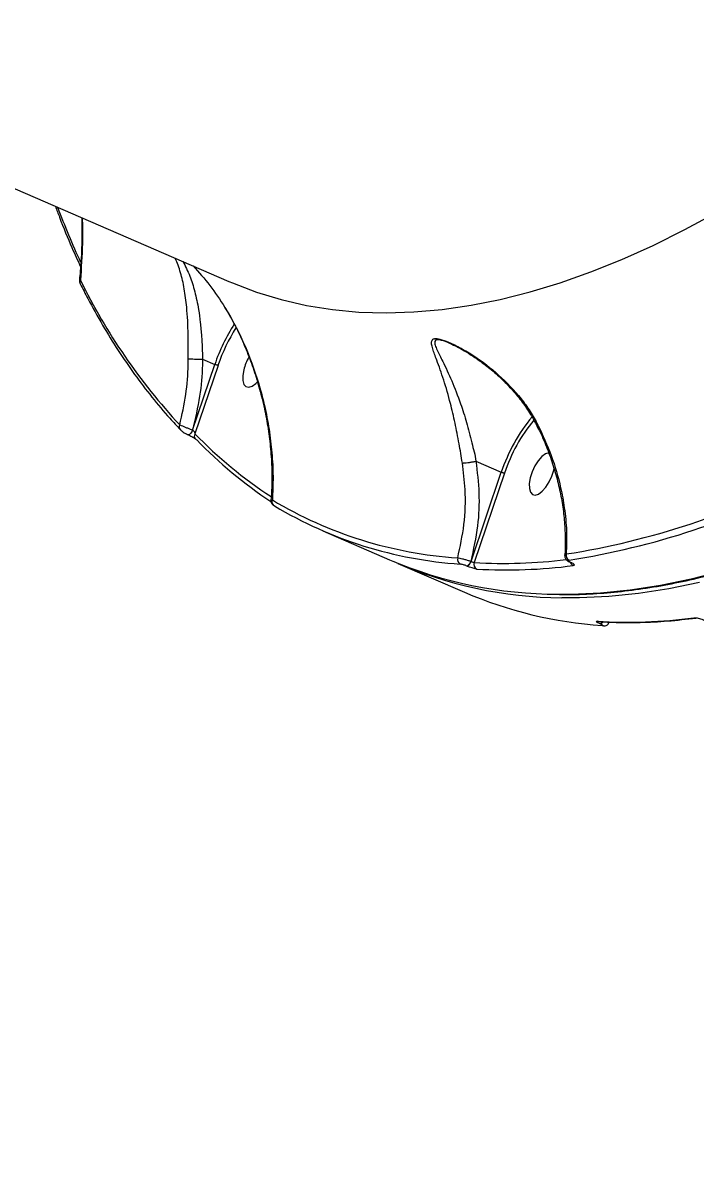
# Model space of a CAD drawing. Header units: millimetres. Extents: x -6523 to 7556, y -5559 to 6101.
# Drawn here: x 2040.8 to 2174.4, y -2533.6 to -2304.3 of the extents above; entities that cross this region are included whole.
import ezdxf

# ---------------------------------------------------------------- set-up
doc = ezdxf.new("R2010")
doc.units = ezdxf.units.MM
for name, color, linetype in [('DIKOM_ОБЪЕКТ', 7, 'Continuous'), ('DIKOM_РАЗМЕР_ЗОНА', 7, 'Continuous'), ('DIKOM_РАЗМЕР_ОБЪЕКТА', 7, 'Continuous')]:
    doc.layers.add(name, color=color, linetype=linetype)
doc.styles.add('style1', font='arial.ttf', dxfattribs={"width": 0.8})
doc.dimstyles.new('1-50', dxfattribs={"dimtxt": 300, "dimasz": 200, "dimexe": 100, "dimexo": 0, "dimgap": 100, "dimtad": 1, "dimtxsty": 'style1', "dimcen": 200, "dimclrd": 7, "dimclre": 7, "dimclrt": 7, "dimadec": 1, "dimazin": 2, "dimtfac": 1, "dimtmove": 0, "dimatfit": 2, "dimfxl": 0, "dimlwd": 25, "dimlwe": 18, "dimarcsym": 0})

# ---------------------------------------------------------------- blocks, each defined once
blk = doc.blocks.new('*D10')
at = {"layer": 'Defpoints', "color": 0, "transparency": 16777216}
for p in [(-1823.23, 4314.24), (3842.01, -3170.82), (6537.88, -3170.82)]:
    blk.add_point(p, dxfattribs=at)
at = {"layer": 'DIKOM_РАЗМЕР_ОБЪЕКТА', "color": 7, "lineweight": 18, "transparency": 16777216}
for p, q in [((-1823.23, 4314.24), (6637.88, 4314.24)), ((3842.01, -3170.82), (6637.88, -3170.82))]:
    blk.add_line(p, q, dxfattribs=at)
at = {"layer": 'DIKOM_РАЗМЕР_ОБЪЕКТА', "color": 7, "lineweight": 25, "transparency": 16777216}
blk.add_line((6537.88, 3914.24), (6537.88, -2770.82), dxfattribs=at)
at = {"layer": 'DIKOM_РАЗМЕР_ОБЪЕКТА', "color": 7, "transparency": 16777216}
for points in [[(6471.22, 3914.24), (6604.55, 3914.24), (6537.88, 4314.24)], [(6471.22, -2770.82), (6604.55, -2770.82), (6537.88, -3170.82)]]:
    blk.add_solid(points, dxfattribs=at)
at = {"layer": 'DIKOM_РАЗМЕР_ОБЪЕКТА', "color": 7, "transparency": 16777216, "insert": (6304.71, 207.11), "char_height": 300, "attachment_point": 5, "rotation": 90, "style": 'style1'}
blk.add_mtext('7500', dxfattribs=at)
blk = doc.blocks.new('*D11')
at = {"layer": 'Defpoints', "color": 0, "transparency": 16777216}
for p in [(-5022.71, -299.32), (4115.33, -1753.09), (4115.33, -4391.39)]:
    blk.add_point(p, dxfattribs=at)
at = {"layer": 'DIKOM_РАЗМЕР_ОБЪЕКТА', "color": 7, "lineweight": 18, "transparency": 16777216}
for p, q in [((-5022.71, -299.32), (-5022.71, -4491.39)), ((4115.33, -1753.09), (4115.33, -4491.39))]:
    blk.add_line(p, q, dxfattribs=at)
at = {"layer": 'DIKOM_РАЗМЕР_ОБЪЕКТА', "color": 7, "lineweight": 25, "transparency": 16777216}
blk.add_line((-4622.71, -4391.39), (3715.33, -4391.39), dxfattribs=at)
at = {"layer": 'DIKOM_РАЗМЕР_ОБЪЕКТА', "color": 7, "transparency": 16777216}
for points in [[(-4622.71, -4324.73), (-4622.71, -4458.06), (-5022.71, -4391.39)], [(3715.33, -4324.73), (3715.33, -4458.06), (4115.33, -4391.39)]]:
    blk.add_solid(points, dxfattribs=at)
at = {"layer": 'DIKOM_РАЗМЕР_ОБЪЕКТА', "color": 7, "transparency": 16777216, "insert": (-175.12, -4158.22), "char_height": 300, "attachment_point": 5, "style": 'style1'}
blk.add_mtext('9150', dxfattribs=at)
blk = doc.blocks.new('*D12')
at = {"layer": 'Defpoints', "color": 0, "transparency": 16777216}
for p in [(-6522.71, -395.62), (6102.86, -1877.31), (6102.86, -5458.89)]:
    blk.add_point(p, dxfattribs=at)
at = {"layer": 'DIKOM_РАЗМЕР_ЗОНА', "color": 7, "lineweight": 18, "transparency": 16777216}
for p, q in [((-6522.71, -395.62), (-6522.71, -5558.89)), ((6102.86, -1877.31), (6102.86, -5558.89))]:
    blk.add_line(p, q, dxfattribs=at)
at = {"layer": 'DIKOM_РАЗМЕР_ЗОНА', "color": 7, "lineweight": 25, "transparency": 16777216}
blk.add_line((-6122.71, -5458.89), (5702.86, -5458.89), dxfattribs=at)
at = {"layer": 'DIKOM_РАЗМЕР_ЗОНА', "color": 7, "transparency": 16777216}
for points in [[(-6122.71, -5392.23), (-6122.71, -5525.56), (-6522.71, -5458.89)], [(5702.86, -5392.23), (5702.86, -5525.56), (6102.86, -5458.89)]]:
    blk.add_solid(points, dxfattribs=at)
at = {"layer": 'DIKOM_РАЗМЕР_ЗОНА', "color": 7, "transparency": 16777216, "insert": (78.38, -5225.72), "char_height": 300, "attachment_point": 5, "style": 'style1'}
blk.add_mtext('12600', dxfattribs=at)
blk = doc.blocks.new('*D13')
at = {"layer": 'Defpoints', "color": 0, "transparency": 16777216}
for p in [(-2358.18, 6101.03), (4341.71, -4605.15), (7455.88, -4605.15)]:
    blk.add_point(p, dxfattribs=at)
at = {"layer": 'DIKOM_РАЗМЕР_ЗОНА', "color": 7, "lineweight": 18, "transparency": 16777216}
for p, q in [((-2358.18, 6101.03), (7555.88, 6101.03)), ((4341.71, -4605.15), (7555.88, -4605.15))]:
    blk.add_line(p, q, dxfattribs=at)
at = {"layer": 'DIKOM_РАЗМЕР_ЗОНА', "color": 7, "lineweight": 25, "transparency": 16777216}
blk.add_line((7455.88, 5701.03), (7455.88, -4205.15), dxfattribs=at)
at = {"layer": 'DIKOM_РАЗМЕР_ЗОНА', "color": 7, "transparency": 16777216}
for points in [[(7389.22, 5701.03), (7522.55, 5701.03), (7455.88, 6101.03)], [(7389.22, -4205.15), (7522.55, -4205.15), (7455.88, -4605.15)]]:
    blk.add_solid(points, dxfattribs=at)
at = {"layer": 'DIKOM_РАЗМЕР_ЗОНА', "color": 7, "transparency": 16777216, "insert": (7222.71, 375.61), "char_height": 300, "attachment_point": 5, "rotation": 90, "style": 'style1'}
blk.add_mtext('10700', dxfattribs=at)

msp = doc.modelspace()

# ---------------------------------------------------------------- linework, layer by layer
at = {"layer": 'DIKOM_ОБЪЕКТ', "color": 7, "linetype": 'Continuous', "lineweight": 15}
for p, q in [((1812.751, -2239.087), (2081.643, -2355.538)), ((2076.378, -2370.946), (2076.385, -2370.947)), ((2076.385, -2370.947), (2078.824, -2372.004)), ((2074.427, -2385.032), (2078.824, -2372.004)), ((2079.47, -2372.184), (2074.891, -2385.751)), ((2074.4, -2385.021), (2074.427, -2385.032)), ((2073.534, -2385.939), (2073.561, -2385.951)), ((2130.676, -2391.219), (2135.723, -2393.404)), ((2129.709, -2411.099), (2135.723, -2393.404)), ((2136.368, -2393.586), (2130.342, -2411.319)), ((2100.288, -2405.024), (2113.542, -2410.764)), ((2115.193, -2411.479), (2128.447, -2417.219)), ((2128.911, -2412.03), (2128.865, -2412.01)), ((2129.664, -2411.08), (2129.709, -2411.099)), ((2149.364, -2411.24), (2149.43, -2411.268)), ((2149.479, -2411.254), (2149.545, -2411.282)), ((2155.043, -2423.04), (2155.043, -2423.04)), ((2155.366, -2423.487), (2155.321, -2423.467))]:
    msp.add_line(p, q, dxfattribs=at)
at = {"layer": 'DIKOM_ОБЪЕКТ', "color": 7, "linetype": 'Continuous', "lineweight": 15, "flags": 128}
for points in [[(2081.643, -2355.538), (2082.326, -2355.83), (2087.09, -2357.643), (2091.991, -2359.129), (2097.023, -2360.284), (2102.182, -2361.11), (2107.464, -2361.604), (2112.862, -2361.766), (2118.373, -2361.596), (2123.991, -2361.095), (2129.71, -2360.262), (2135.527, -2359.099), (2141.434, -2357.606), (2147.427, -2355.785), (2153.5, -2353.638), (2159.647, -2351.167), (2165.863, -2348.373), (2172.142, -2345.26), (2178.478, -2341.831)], [(2084.578, -2373.101), (2084.387, -2374.234), (2084.4, -2375.213), (2084.617, -2375.959), (2085.019, -2376.412), (2085.574, -2376.534), (2086.237, -2376.315), (2086.955, -2375.775), (2087.285, -2375.431)], [(2074.4, -2385.021), (2074.31, -2385.245), (2074.199, -2385.456), (2074.071, -2385.642), (2073.936, -2385.792), (2073.8, -2385.896), (2073.672, -2385.949), (2073.559, -2385.948), (2073.534, -2385.939)], [(2074.427, -2385.032), (2074.337, -2385.257), (2074.226, -2385.468), (2074.098, -2385.654), (2073.963, -2385.803), (2073.827, -2385.908), (2073.699, -2385.961), (2073.586, -2385.96), (2073.561, -2385.951)], [(2074.996, -2386.801), (2075.102, -2386.894), (2075.255, -2386.98)], [(2145.182, -2389.533), (2145.142, -2389.536), (2144.479, -2389.754), (2143.761, -2390.294), (2143.047, -2391.114), (2142.395, -2392.145), (2141.857, -2393.306), (2141.477, -2394.501)], [(2141.477, -2394.501), (2141.286, -2395.634), (2141.299, -2396.614), (2141.515, -2397.36), (2141.917, -2397.812), (2142.473, -2397.934), (2143.136, -2397.716), (2143.854, -2397.175), (2144.567, -2396.356), (2145.22, -2395.324), (2145.758, -2394.164), (2146.138, -2392.968), (2146.208, -2392.654)], [(2149.364, -2411.24), (2149.406, -2411.253), (2149.479, -2411.254)], [(2149.425, -2411.266), (2149.472, -2411.281), (2149.545, -2411.282)], [(2146.948, -2417.607), (2149.619, -2417.594), (2155.414, -2417.324), (2161.315, -2416.724), (2167.316, -2415.794), (2173.412, -2414.535), (2179.599, -2412.948)], [(2175.063, -2415.25), (2168.967, -2416.509), (2162.965, -2417.439), (2157.065, -2418.039), (2151.27, -2418.309), (2147.713, -2418.31)], [(2155.041, -2423.04), (2154.939, -2423.027), (2154.771, -2422.976)], [(2156.002, -2423.878), (2155.896, -2423.864), (2155.736, -2423.813)]]:
    msp.add_lwpolyline(points, dxfattribs=at)
at = {"layer": 'DIKOM_ОБЪЕКТ', "color": 7, "linetype": 'Continuous', "lineweight": 15}
for centre, radius, start, end in [((2204.492, -2281.624), 167.668, 200.66737, 204.72103), ((2052.848, -2355.698), 0.798, 149.50711, 205.29275), ((2158.688, -2303.242), 118.564, 206.04106, 222.92583), ((2113.411, -2383.814), 36.547, 147.22615, 161.14602), ((2113.086, -2383.674), 35.526, 147.74355, 161.13005), ((2094.306, -2375.535), 10.028, 150.13346, 165.95119), ((2167.622, -2403.933), 33.592, 140.15035, 161.73453), ((2072.642, -2384.386), 0.866, 152.78818, 222.28223), ((2167.353, -2403.82), 32.631, 140.43541, 161.72285), ((2075.649, -2386.206), 0.884, 149.01019, 222.39298), ((2138.318, -2324.339), 88.286, 224.07532, 236.82697), ((2138.912, -2325.336), 88.613, 224.07927, 236.46926), ((2124.618, -2255.888), 155.588, 278.87095, 297.53617), ((2125.13, -2256.775), 155.924, 278.87053, 297.53658), ((2091.1, -2399.261), 0.915, 155.90104, 243.94406), ((2132.533, -2328.324), 82.255, 239.07762, 266.18631), ((2133.06, -2329.364), 82.436, 239.07717, 266.18606), ((2128.032, -2410.707), 1.018, 162.2466, 243.46869), ((2149.649, -2409.876), 1.07, 165.89477, 243.63279), ((2147.157, -2331.632), 85.976, 246.9848, 269.86045), ((2148.558, -2333.521), 84.793, 246.22192, 269.42902), ((2128.462, -2410.856), 1.223, 289.27755, 349.44493), ((2128.508, -2410.876), 1.222, 289.26824, 349.47115), ((2131.3, -2411.692), 1.028, 158.72221, 243.28473), ((2136.234, -2309.559), 101.931, 266.6859, 276.95505), ((2136.746, -2310.243), 102.538, 266.69647, 277.43368), ((2150.429, -2411.019), 0.992, 196.62578, 245.16922), ((2161.479, -2340.287), 83.724, 246.76297, 266.06664), ((2160.681, -2320.626), 102.52, 266.69553, 277.43463), ((2155.202, -2422.757), 0.72, 279.45767, 332.70609), ((2155.245, -2422.767), 0.73, 279.58488, 333.75189), ((2174.26, -2421.577), 0.774, 246.11427, 277.39403)]:
    msp.add_arc(centre, radius, start, end, dxfattribs=at)
for points, knots in [([(2147.266, -2417.647), (2147.684, -2417.659), (2149.891, -2417.721), (2153.985, -2417.54), (2159.549, -2417.094), (2165.214, -2416.328), (2170.962, -2415.273), (2176.795, -2413.922), (2182.704, -2412.278), (2188.688, -2410.343), (2194.739, -2408.116), (2200.855, -2405.601), (2207.031, -2402.799), (2213.261, -2399.712), (2219.54, -2396.343), (2225.865, -2392.695), (2232.23, -2388.77), (2238.63, -2384.571), (2245.061, -2380.102), (2251.519, -2375.367), (2257.996, -2370.367), (2264.491, -2365.109), (2270.996, -2359.595), (2277.509, -2353.83), (2284.023, -2347.818), (2290.533, -2341.563), (2297.036, -2335.071), (2303.526, -2328.346), (2309.999, -2321.394), (2316.448, -2314.22), (2322.871, -2306.828), (2329.262, -2299.225), (2335.616, -2291.416), (2341.928, -2283.407), (2348.194, -2275.205), (2354.408, -2266.815), (2360.568, -2258.244), (2366.667, -2249.497), (2372.702, -2240.583), (2378.667, -2231.506), (2384.558, -2222.275), (2390.371, -2212.896), (2396.102, -2203.377), (2401.746, -2193.723), (2407.299, -2183.944), (2412.755, -2174.044), (2417.523, -2165.148), (2420.445, -2159.53), (2421.614, -2157.283)], [0, 0, 0, 0, 0.0051791, 0.0273898, 0.0496128, 0.0718475, 0.0940928, 0.1163475, 0.1386106, 0.1608802, 0.1831555, 0.2054352, 0.2277183, 0.2500035, 0.2722901, 0.2945778, 0.316866, 0.3391541, 0.3614416, 0.3837287, 0.4060147, 0.4282999, 0.450584, 0.4728672, 0.4951491, 0.5174301, 0.5397103, 0.5619889, 0.5842667, 0.6065434, 0.6288197, 0.6510947, 0.6733692, 0.6956427, 0.7179154, 0.7401874, 0.7624588, 0.7847298, 0.8070002, 0.8292701, 0.8515396, 0.8738085, 0.896077, 0.9183452, 0.9406128, 0.9628808, 0.9851483, 1, 1, 1, 1]), ([(2047.2, -2340.622), (2047.465, -2341.354), (2048.488, -2344.182), (2050.142, -2348.19), (2051.6, -2351.359), (2052.177, -2352.612)], [0, 0, 0, 0, 0.1743495, 0.6735815, 1, 1, 1, 1]), ([(2052.411, -2342.879), (2052.423, -2344.658), (2052.448, -2348.238), (2052.268, -2352.34), (2052.017, -2354.629), (2051.957, -2355.187)], [0, 0, 0, 0, 0.4276905, 0.8607057, 1, 1, 1, 1]), ([(2052.49, -2342.913), (2052.512, -2343.338), (2052.601, -2345.054), (2052.546, -2349.205), (2052.314, -2352.873), (2052.161, -2355.293)], [0, 0, 0, 0, 0.1007899, 0.4067717, 1, 1, 1, 1]), ([(2073.568, -2370.919), (2073.574, -2369.312), (2073.583, -2366.704), (2073.465, -2363.285), (2073.24, -2360.164), (2072.8, -2356.92), (2072.064, -2353.588), (2071.359, -2351.842), (2070.987, -2350.924)], [0, 0, 0, 0, 0.1907455, 0.3095392, 0.4310645, 0.6102614, 0.7948641, 1, 1, 1, 1]), ([(2072.499, -2351.579), (2072.977, -2352.497), (2073.88, -2354.231), (2074.892, -2357.495), (2075.565, -2360.634), (2075.974, -2363.664), (2076.243, -2366.917), (2076.378, -2369.421), (2076.378, -2370.946), (2076.378, -2370.946)], [0, 0, 0, 0, 0.20663566, 0.39048769, 0.57405523, 0.69385033, 0.81355587, 0.99994167, 1, 1, 1, 1]), ([(2074.532, -2352.459), (2075.661, -2353.715), (2077.96, -2356.272), (2079.873, -2359.195), (2080.846, -2360.682)], [0, 0, 0, 0, 0.4911414, 1, 1, 1, 1]), ([(2051.951, -2355.187), (2051.944, -2355.269), (2051.928, -2355.492), (2052.004, -2355.778), (2052.098, -2355.959), (2052.138, -2356.034)], [0, 0, 0, 0, 0.2547513, 0.6933432, 1, 1, 1, 1]), ([(2051.96, -2355.187), (2051.969, -2355.197), (2051.982, -2355.21), (2052.116, -2355.272), (2052.161, -2355.293)], [0, 0, 0, 0, 0.6661689, 1, 1, 1, 1]), ([(2052.127, -2356.039), (2052.619, -2357.005), (2054.046, -2359.805), (2056.531, -2364.244), (2059.634, -2369.269), (2062.896, -2374.027), (2066.313, -2378.515), (2069.364, -2382.139), (2071.301, -2384.217), (2072.003, -2384.971)], [0, 0, 0, 0, 0.0864552, 0.2506158, 0.4147432, 0.5788124, 0.7428152, 0.9067425, 1, 1, 1, 1]), ([(2080.843, -2360.757), (2081.178, -2361.302), (2082.154, -2362.887), (2083.571, -2365.667), (2085.115, -2369.099), (2086.478, -2372.708), (2087.656, -2376.466), (2088.63, -2380.345), (2089.382, -2384.309), (2089.905, -2388.335), (2090.174, -2392.368), (2090.217, -2395.952), (2090.057, -2398.133), (2089.992, -2399.016)], [0, 0, 0, 0, 0.04581602, 0.13344988, 0.22395419, 0.31745643, 0.41391452, 0.51306101, 0.61440129, 0.71750015, 0.82291522, 0.92838234, 1, 1, 1, 1]), ([(2080.846, -2360.682), (2081.022, -2360.973), (2081.905, -2362.437), (2083.366, -2365.146), (2085.674, -2370.152), (2087.444, -2375.205), (2088.825, -2380.569), (2089.658, -2384.881), (2090.222, -2389.589), (2090.468, -2394.284), (2090.332, -2397.353), (2090.264, -2398.887)], [0, 0, 0, 0, 0.0242969, 0.1222497, 0.2202164, 0.4215172, 0.5118842, 0.6322331, 0.752591, 0.8762951, 1, 1, 1, 1]), ([(2127.985, -2391.569), (2127.775, -2390.29), (2127.325, -2387.543), (2126.547, -2383.547), (2125.538, -2379.246), (2124.293, -2374.985), (2123.019, -2371.442), (2122.177, -2369.192), (2121.85, -2367.92), (2121.863, -2367.2), (2122.224, -2366.923), (2122.762, -2366.85), (2123.607, -2366.953), (2125.416, -2367.598), (2127.751, -2368.752), (2131.17, -2370.817), (2135.341, -2374.009), (2138.99, -2377.858), (2141.491, -2381.298), (2142.493, -2383.122), (2142.997, -2384.039)], [0, 0, 0, 0, 0.0590579, 0.1267742, 0.1965312, 0.289999, 0.3861951, 0.4527715, 0.4864333, 0.5209088, 0.5489154, 0.5542531, 0.5800488, 0.6152127, 0.6617352, 0.7094972, 0.8061432, 0.9056077, 0.9525564, 1, 1, 1, 1]), ([(2125.583, -2367.865), (2125.563, -2367.855), (2124.949, -2367.551), (2123.963, -2367.23), (2123.164, -2367.106), (2122.697, -2367.179), (2122.437, -2367.466), (2122.563, -2368.181), (2123.118, -2369.458), (2124.248, -2371.681), (2125.887, -2375.155), (2127.499, -2379.29), (2128.836, -2383.47), (2129.762, -2387.333), (2130.531, -2389.961), (2130.67, -2391.217), (2130.67, -2391.218)], [0, 0, 0, 0, 0.001794, 0.0560558, 0.0946228, 0.1025864, 0.1449488, 0.1988331, 0.2531062, 0.3620319, 0.5192385, 0.6763338, 0.7900219, 0.9035393, 0.9999451, 1, 1, 1, 1]), ([(2125.583, -2367.865), (2125.695, -2367.912), (2126.212, -2368.13), (2127.282, -2368.673), (2128.9, -2369.589), (2130.906, -2370.876), (2133.213, -2372.586), (2135.647, -2374.696), (2137.907, -2377.005), (2139.881, -2379.43), (2141.517, -2381.796), (2142.392, -2383.436), (2142.806, -2384.214)], [0, 0, 0, 0, 0.0178574, 0.0820697, 0.157897, 0.2574184, 0.3822632, 0.5139893, 0.6524662, 0.776451, 0.8940045, 1, 1, 1, 1]), ([(2071.871, -2383.99), (2072.322, -2381.993), (2073.205, -2378.077), (2073.541, -2373.653), (2073.565, -2371.294), (2073.568, -2370.919)], [0, 0, 0, 0, 0.4665243, 0.9150096, 1, 1, 1, 1]), ([(2073.568, -2370.919), (2073.579, -2370.919), (2073.666, -2370.919), (2073.925, -2370.922), (2074.454, -2370.926), (2075.097, -2370.933), (2075.775, -2370.94), (2076.181, -2370.944), (2076.378, -2370.946)], [0, 0, 0, 0, 0.0259409, 0.2202796, 0.4179253, 0.6155254, 0.8131022, 1, 1, 1, 1]), ([(2076.385, -2370.947), (2076.379, -2371.336), (2076.34, -2373.792), (2075.95, -2378.561), (2074.935, -2382.79), (2074.4, -2385.021)], [0, 0, 0, 0, 0.0814783, 0.5156571, 1, 1, 1, 1]), ([(2079.47, -2372.184), (2079.463, -2372.184), (2079.445, -2372.184), (2079.39, -2372.178), (2079.288, -2372.159), (2079.135, -2372.118), (2078.971, -2372.064), (2078.873, -2372.024), (2078.824, -2372.004)], [0, 0, 0, 0, 0.0536195, 0.1414015, 0.3560921, 0.5708421, 0.7852929, 1, 1, 1, 1]), ([(2071.871, -2383.99), (2071.963, -2384.029), (2072.161, -2384.114), (2072.644, -2384.313), (2073.222, -2384.549), (2073.836, -2384.796), (2074.211, -2384.945), (2074.4, -2385.021)], [0, 0, 0, 0, 0.1847912, 0.3988308, 0.601244, 0.7990699, 1, 1, 1, 1]), ([(2072.005, -2384.965), (2072.041, -2385.004), (2072.2, -2385.174), (2072.515, -2385.392), (2072.992, -2385.679), (2073.349, -2385.862), (2073.528, -2385.935), (2073.572, -2385.953)], [0, 0, 0, 0, 0.0986134, 0.4321922, 0.6860119, 0.9232373, 1, 1, 1, 1]), ([(2074.427, -2385.032), (2074.462, -2385.051), (2074.508, -2385.074), (2074.596, -2385.145), (2074.694, -2385.249), (2074.796, -2385.414), (2074.866, -2385.588), (2074.883, -2385.698), (2074.891, -2385.751)], [0, 0, 0, 0, 0.1271126, 0.1626059, 0.3405465, 0.5454085, 0.7831305, 1, 1, 1, 1]), ([(2142.794, -2384.22), (2143.072, -2384.764), (2143.9, -2386.382), (2145.041, -2389.173), (2146.221, -2392.564), (2147.152, -2396.009), (2147.838, -2399.466), (2148.278, -2402.911), (2148.439, -2406.302), (2148.438, -2408.647), (2148.317, -2409.823), (2148.307, -2409.92)], [0, 0, 0, 0, 0.0658077, 0.1956663, 0.3265887, 0.4584, 0.5906625, 0.7226951, 0.8552602, 0.9880577, 1, 1, 1, 1]), ([(2142.845, -2384.194), (2142.836, -2384.191), (2142.813, -2384.182), (2142.889, -2384.117), (2142.969, -2384.059), (2142.997, -2384.039)], [0, 0, 0, 0, 0.2761063, 0.7508174, 1, 1, 1, 1]), ([(2142.997, -2384.039), (2143.929, -2386.045), (2145.818, -2390.108), (2147.409, -2395.674), (2148.33, -2400.684), (2148.76, -2405.108), (2148.661, -2408.106), (2148.611, -2409.615)], [0, 0, 0, 0, 0.2398778, 0.4858808, 0.6394255, 0.8185491, 1, 1, 1, 1]), ([(2073.563, -2385.953), (2073.572, -2385.956), (2073.671, -2385.997), (2073.919, -2386.117), (2074.277, -2386.309), (2074.628, -2386.523), (2074.867, -2386.691), (2074.984, -2386.789), (2074.993, -2386.799), (2074.996, -2386.802)], [0, 0, 0, 0, 0.01662039, 0.18808748, 0.37691926, 0.57943155, 0.78936045, 0.92577965, 1, 1, 1, 1]), ([(2127.062, -2410.397), (2127.542, -2408.203), (2128.514, -2403.756), (2128.717, -2397.361), (2128.206, -2393.318), (2127.985, -2391.569)], [0, 0, 0, 0, 0.3558552, 0.7214809, 1, 1, 1, 1]), ([(2127.985, -2391.569), (2128.004, -2391.569), (2128.078, -2391.57), (2128.3, -2391.563), (2128.738, -2391.527), (2129.37, -2391.447), (2130.052, -2391.34), (2130.464, -2391.259), (2130.67, -2391.218)], [0, 0, 0, 0, 0.03808439, 0.14918964, 0.36194498, 0.57464497, 0.78729653, 1, 1, 1, 1]), ([(2130.676, -2391.219), (2130.93, -2393.318), (2131.444, -2397.567), (2131.165, -2404.301), (2130.181, -2408.744), (2129.664, -2411.08)], [0, 0, 0, 0, 0.3165721, 0.6406597, 1, 1, 1, 1]), ([(2130.67, -2391.218), (2130.672, -2391.218), (2130.674, -2391.218), (2130.676, -2391.218), (2130.676, -2391.219)], [0, 0, 0, 0, 0.6367533, 1, 1, 1, 1]), ([(2136.368, -2393.586), (2136.359, -2393.586), (2136.341, -2393.585), (2136.286, -2393.579), (2136.187, -2393.56), (2136.033, -2393.519), (2135.87, -2393.464), (2135.772, -2393.424), (2135.723, -2393.404)], [0, 0, 0, 0, 0.0701278, 0.1412984, 0.3560905, 0.5705614, 0.7854559, 1, 1, 1, 1]), ([(2090.022, -2399.016), (2090.017, -2399.004), (2089.988, -2398.938), (2090.113, -2398.904), (2090.243, -2398.89), (2090.264, -2398.887)], [0, 0, 0, 0, 0.1623872, 0.8658361, 1, 1, 1, 1]), ([(2090.007, -2399.019), (2090.005, -2399.103), (2090, -2399.274), (2090.08, -2399.506), (2090.191, -2399.692), (2090.309, -2399.822), (2090.411, -2399.907), (2090.51, -2399.979), (2090.583, -2400.022), (2090.629, -2400.049)], [0, 0, 0, 0, 0.1668514, 0.3357088, 0.480716, 0.601772, 0.7016946, 0.8121685, 1, 1, 1, 1]), ([(2127.062, -2410.397), (2127.184, -2410.408), (2127.428, -2410.43), (2127.993, -2410.551), (2128.627, -2410.723), (2129.211, -2410.91), (2129.535, -2411.031), (2129.664, -2411.08)], [0, 0, 0, 0, 0.2142644, 0.4282803, 0.6427372, 0.8575799, 1, 1, 1, 1]), ([(2148.331, -2409.924), (2148.323, -2409.976), (2148.296, -2410.14), (2148.38, -2410.404), (2148.532, -2410.672), (2148.753, -2410.895), (2149.019, -2411.083), (2149.272, -2411.19), (2149.4, -2411.244)], [0, 0, 0, 0, 0.0795034, 0.2529029, 0.4102604, 0.5675473, 0.7812065, 1, 1, 1, 1]), ([(2148.343, -2409.923), (2148.34, -2409.88), (2148.332, -2409.754), (2148.501, -2409.67), (2148.611, -2409.615)], [0, 0, 0, 0, 0.3469016, 1, 1, 1, 1]), ([(2128.865, -2412.01), (2128.802, -2411.983), (2128.641, -2411.916), (2128.352, -2411.811), (2128.039, -2411.713), (2127.759, -2411.642), (2127.638, -2411.626), (2127.577, -2411.618)], [0, 0, 0, 0, 0.1423061, 0.3570278, 0.5715663, 0.7857096, 1, 1, 1, 1]), ([(2130.838, -2412.61), (2130.746, -2412.6), (2130.564, -2412.578), (2130.144, -2412.472), (2129.674, -2412.326), (2129.244, -2412.17), (2129.005, -2412.069), (2128.911, -2412.03)], [0, 0, 0, 0, 0.215032, 0.4300327, 0.644714, 0.8592019, 1, 1, 1, 1]), ([(2129.709, -2411.099), (2129.741, -2411.113), (2129.82, -2411.146), (2129.962, -2411.202), (2130.117, -2411.257), (2130.254, -2411.3), (2130.313, -2411.313), (2130.342, -2411.319)], [0, 0, 0, 0, 0.1408398, 0.3552737, 0.5700207, 0.7849799, 1, 1, 1, 1]), ([(2149.173, -2410.835), (2149.124, -2410.847), (2149.025, -2410.872), (2149.019, -2410.958), (2149.125, -2411.067), (2149.298, -2411.172), (2149.433, -2411.233), (2149.479, -2411.254)], [0, 0, 0, 0, 0.22887382, 0.45787774, 0.67861868, 0.88841432, 1, 1, 1, 1]), ([(2149.424, -2411.268), (2149.474, -2411.289), (2149.592, -2411.34), (2149.696, -2411.399), (2149.749, -2411.437), (2149.742, -2411.431), (2149.74, -2411.43)], [0, 0, 0, 0, 0.27164357, 0.64575635, 0.92591113, 1, 1, 1, 1]), ([(2149.545, -2411.282), (2149.615, -2411.314), (2149.82, -2411.406), (2150.084, -2411.567), (2150.246, -2411.735), (2150.238, -2411.865), (2150.088, -2411.901), (2150.013, -2411.919)], [0, 0, 0, 0, 0.1083201, 0.3204661, 0.5431126, 0.7715813, 1, 1, 1, 1]), ([(2155.321, -2423.467), (2155.233, -2423.428), (2155.011, -2423.329), (2154.746, -2423.184), (2154.587, -2423.058), (2154.58, -2422.979), (2154.708, -2422.977), (2154.771, -2422.976)], [0, 0, 0, 0, 0.1407294, 0.3552653, 0.5700092, 0.7849507, 1, 1, 1, 1]), ([(2155.04, -2423.04), (2155.978, -2423.089), (2158.691, -2423.23), (2163.258, -2423.232), (2168.754, -2422.976), (2172.492, -2422.555), (2174.357, -2422.345)], [0, 0, 0, 0, 0.1499056, 0.4336134, 0.7174317, 1, 1, 1, 1]), ([(2155.736, -2423.813), (2155.778, -2423.813), (2155.863, -2423.813), (2155.858, -2423.761), (2155.752, -2423.677), (2155.574, -2423.58), (2155.425, -2423.513), (2155.366, -2423.487)], [0, 0, 0, 0, 0.2142773, 0.4284631, 0.6428774, 0.8577599, 1, 1, 1, 1]), ([(2156.001, -2423.871), (2156.044, -2423.876), (2156.158, -2423.889), (2156.386, -2423.861), (2156.672, -2423.757), (2156.944, -2423.551), (2157.05, -2423.346), (2157.102, -2423.245)], [0, 0, 0, 0, 0.1160489, 0.3063743, 0.5225377, 0.7649522, 1, 1, 1, 1]), ([(2173.947, -2422.284), (2174.023, -2422.279), (2174.196, -2422.268), (2174.581, -2422.312), (2175.044, -2422.409), (2175.528, -2422.548), (2175.813, -2422.663), (2175.955, -2422.72)], [0, 0, 0, 0, 0.1741546, 0.3895592, 0.5958442, 0.7978957, 1, 1, 1, 1])]:
    msp.add_open_spline(points, degree=3, knots=knots, dxfattribs=at)

# ---------------------------------------------------------------- dimensions: what is measured, and where the dimension line sits
at = {"layer": 'DIKOM_РАЗМЕР_ЗОНА'}
dim = msp.add_linear_dim(base=(7455.882, -4605.145), p1=(-2358.182, 6101.03), p2=(4341.706, -4605.145), angle=90, text='10700', dimstyle='1-50', override={"dimasz": 400, "dimgap": 80}, dxfattribs=at)
dim.commit()
dim.dimension.update_dxf_attribs({"geometry": '*D13', "text_midpoint": (7455.882, 375.606), "dimtype": 160})
dim = msp.add_linear_dim(base=(6102.859, -5458.894), p1=(-6522.706, -395.616), p2=(6102.859, -1877.311), text='12600', dimstyle='1-50', override={"dimasz": 400, "dimgap": 80}, dxfattribs=at)
dim.commit()
dim.dimension.update_dxf_attribs({"geometry": '*D12', "text_midpoint": (78.382, -5458.894), "dimtype": 160})
at = {"layer": 'DIKOM_РАЗМЕР_ОБЪЕКТА'}
dim = msp.add_linear_dim(base=(6537.882, -3170.823), p1=(-1823.231, 4314.242), p2=(3842.008, -3170.823), angle=90, text='7500', dimstyle='1-50', override={"dimasz": 400, "dimgap": 80}, dxfattribs=at)
dim.commit()
dim.dimension.update_dxf_attribs({"geometry": '*D10', "text_midpoint": (6537.882, 207.106), "dimtype": 160})
dim = msp.add_linear_dim(base=(4115.332, -4391.394), p1=(-5022.706, -299.317), p2=(4115.332, -1753.089), text='9150', dimstyle='1-50', override={"dimasz": 400, "dimgap": 80}, dxfattribs=at)
dim.commit()
dim.dimension.update_dxf_attribs({"geometry": '*D11', "text_midpoint": (-175.118, -4391.394), "dimtype": 160})

doc.saveas('drawing.dxf')
